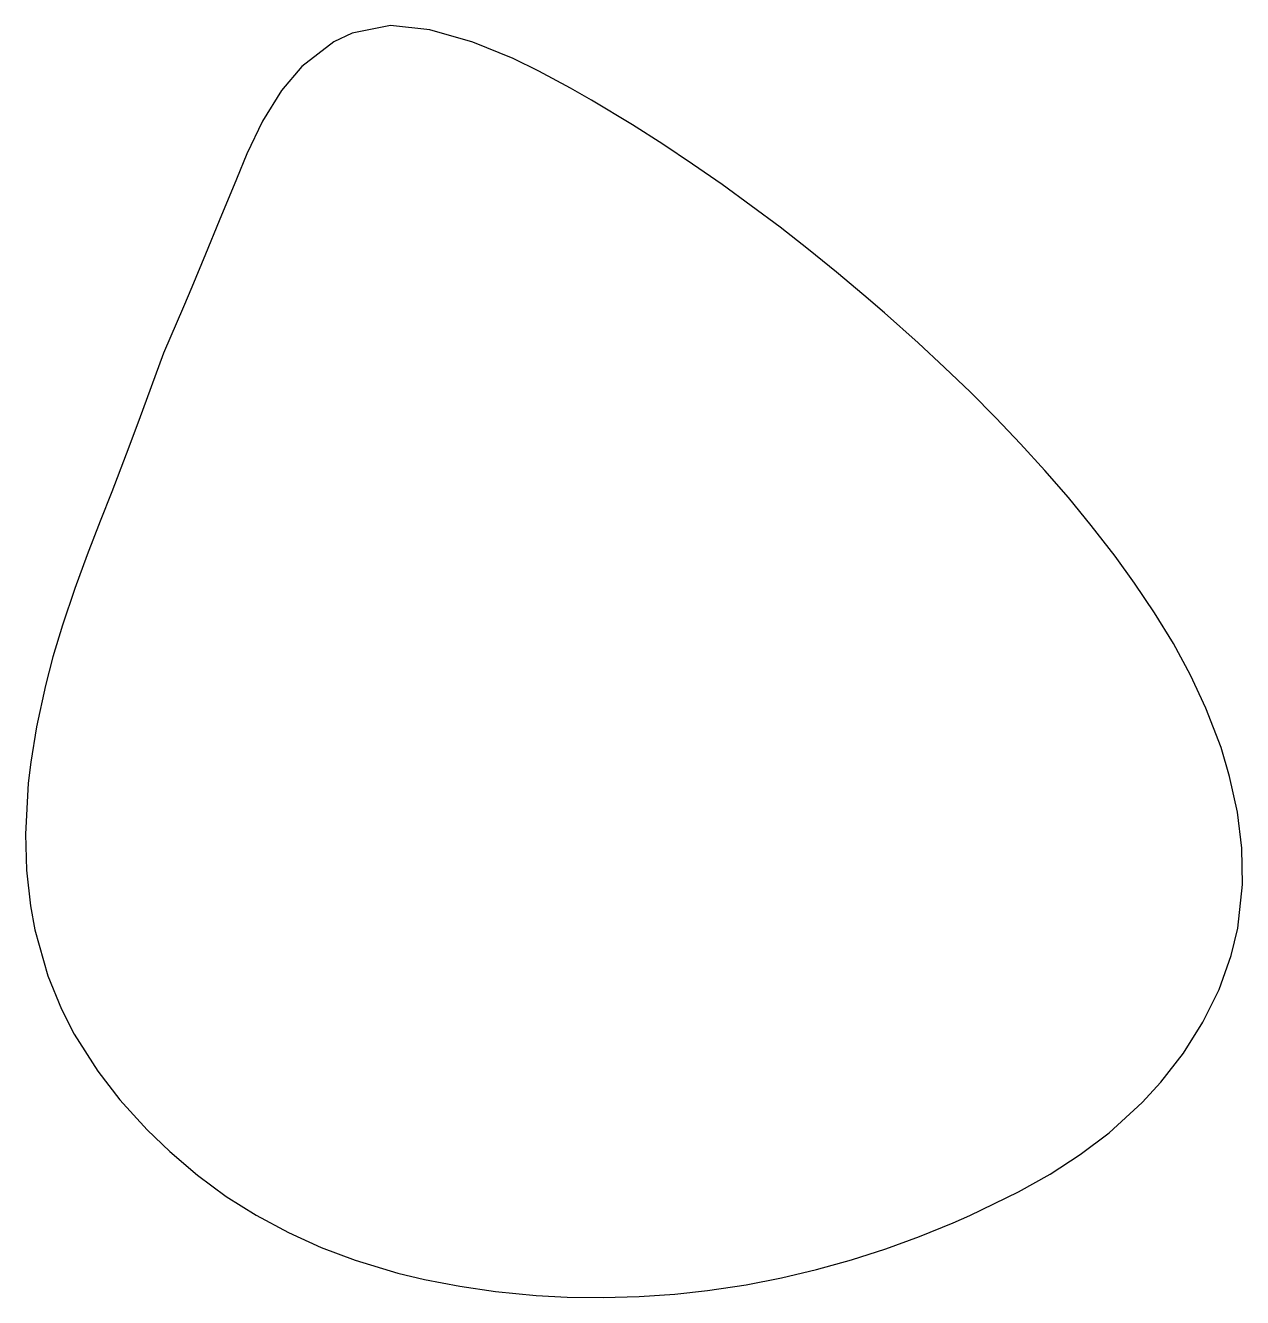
# Model space of a CAD drawing. Header units: millimetres. Extents: x 2469 to 2597, y 1788 to 1923.
import ezdxf

# ---------------------------------------------------------------- set-up
doc = ezdxf.new("R2010")
doc.units = ezdxf.units.MM

msp = doc.modelspace()

# ---------------------------------------------------------------- linework, layer by layer
at = {"color": 7, "linetype": 'Continuous', "lineweight": -3}
msp.add_lwpolyline([(2483.36, 1888.05), (2482.05, 1884.5), (2480.74, 1880.94), (2479.41, 1877.39), (2477.89, 1873.44), (2476.68, 1870.32), (2475.31, 1866.78), (2474, 1863.23), (2472.68, 1859.36), (2471.68, 1856.01), (2470.9, 1852.99), (2469.95, 1848.63), (2469.34, 1844.89), (2469.08, 1842.69), (2468.78, 1837.3), (2468.9, 1833.5), (2469.32, 1829.72), (2469.79, 1827.2), (2471.16, 1822.35), (2472.59, 1818.83), (2473.93, 1816.19), (2476.41, 1812.28), (2478.74, 1809.27), (2481.63, 1806.1), (2484.02, 1803.79), (2486.92, 1801.32), (2489.97, 1799.06), (2493.11, 1797.07), (2496.52, 1795.24), (2499.98, 1793.68), (2503.55, 1792.35), (2508.07, 1790.98), (2510.87, 1790.31), (2514.6, 1789.58), (2518.35, 1789.04), (2522.66, 1788.62), (2525.92, 1788.45), (2529.71, 1788.39), (2533.51, 1788.49), (2537.29, 1788.75), (2540.73, 1789.13), (2544.82, 1789.75), (2548.54, 1790.47), (2552.24, 1791.35), (2555.9, 1792.37), (2559.52, 1793.54), (2563.1, 1794.84), (2566.64, 1796.27), (2568.41, 1797.05), (2573.54, 1799.55), (2576.86, 1801.42), (2580.05, 1803.49), (2583.09, 1805.78), (2586.59, 1808.96), (2588.56, 1811.11), (2590.93, 1814.17), (2592.98, 1817.44), (2594.68, 1820.89), (2595.97, 1824.49), (2596.65, 1827.36), (2597.16, 1831.99), (2597.09, 1835.81), (2596.62, 1839.62), (2595.8, 1843.38), (2594.89, 1846.43), (2593.3, 1850.61), (2591.69, 1854.06), (2589.87, 1857.4), (2587.89, 1860.64), (2585.76, 1863.8), (2583.71, 1866.62), (2581.19, 1869.88), (2578.79, 1872.81), (2576.3, 1875.68), (2573.75, 1878.49), (2571.13, 1881.24), (2568.45, 1883.93), (2565.72, 1886.56), (2562.94, 1889.15), (2559.39, 1892.31), (2557.23, 1894.17), (2554.32, 1896.61), (2551.37, 1899), (2548.38, 1901.34), (2545.34, 1903.62), (2542.27, 1905.85), (2539.16, 1908.02), (2536, 1910.12), (2532.8, 1912.16), (2528.49, 1914.77), (2526.28, 1916.03), (2522.94, 1917.83), (2520.21, 1919.15), (2515.99, 1920.87), (2511.45, 1922.17), (2507.29, 1922.64), (2503.25, 1921.83), (2501.31, 1920.92), (2497.92, 1918.31), (2495.79, 1915.78), (2493.8, 1912.54), (2492.15, 1909.08), (2491.03, 1906.43), (2489.21, 1902.01), (2487.78, 1898.5), (2486.34, 1895.02), (2485.47, 1892.94)], close=True, dxfattribs=at)

doc.saveas('drawing.dxf')
